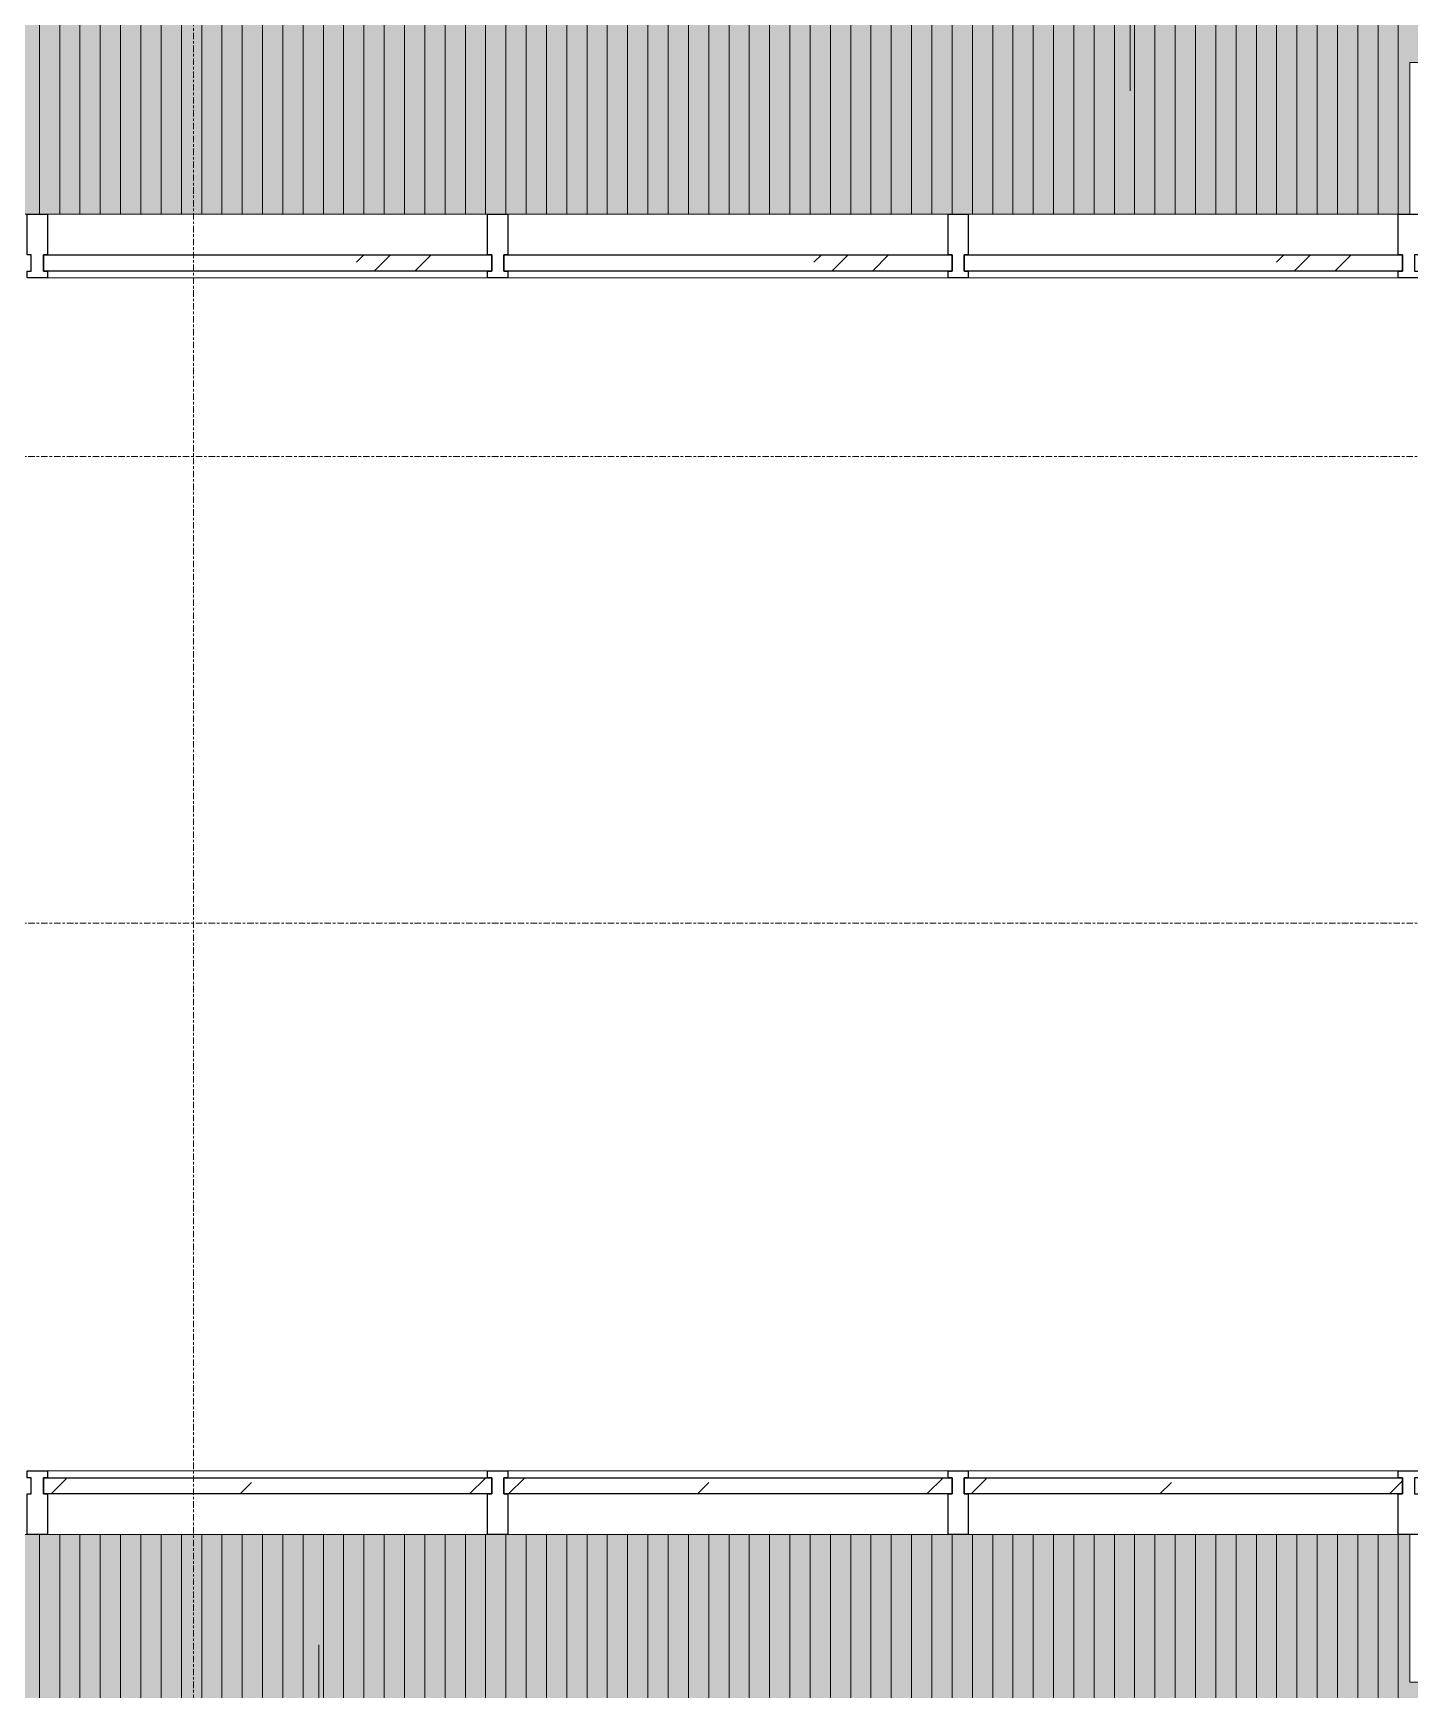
# Model space of a CAD drawing. Header units: millimetres. Extents: x 36059 to 234328, y -8553 to 29000.
# Drawn here: x 75164 to 78558, y 15110 to 19193 of the extents above; entities that cross this region are included whole.
import ezdxf

# ---------------------------------------------------------------- set-up
doc = ezdxf.new("R2010")
doc.units = ezdxf.units.MM
doc.linetypes.add('Осевая', pattern=[31.75, 6.35, -4.7625, 15.875, -4.7625])
doc.layers.add('A-CLNG-1', color=7, linetype='Continuous', lineweight=9, true_color=0xeaeaea)
doc.layers.add('E-LITE-EQPM-2', color=1, linetype='Continuous', lineweight=9, true_color=0xff0000)
for name, color, linetype, lineweight in [('A-CLNG-PATT', 7, 'Continuous', 9), ('A-DETL-GENF', 7, 'Continuous', 9), ('A-GLAZ-CURT', 7, 'Continuous', 9), ('A-GLAZ-CURT-1', 7, 'Continuous', 25), ('A-GLAZ-CWMG', 7, 'Continuous', 9), ('A-GLAZ-CWMG-1', 7, 'Continuous', 25), ('Оси-2', 7, 'Осевая', 9)]:
    doc.layers.add(name, color=color, linetype=linetype, lineweight=lineweight)
doc.layers.add('A-CLNG-PATT-1', color=7, linetype='Continuous', lineweight=9, transparency=1)

# ---------------------------------------------------------------- blocks, each defined once
blk = doc.blocks.new('Прямоугольный импост - Импост структурный с накладкой - 160мм-23562404-Сводный план потолка 3 этажа в осях 12-23')
at = {"layer": 'A-GLAZ-CWMG'}
for p, q in [((77470, 18747), (78530, 18747)), ((77470, 18590), (78530, 18590))]:
    blk.add_line(p, q, dxfattribs=at)
blk = doc.blocks.new('Прямоугольный импост - Импост структурный с накладкой - 160мм-23618922-Сводный план потолка 3 этажа в осях 12-23')
at = {"layer": 'A-GLAZ-CWMG-1'}
for p, q in [((0, 17), (-50, 17)), ((-50, 17), (-50, 0)), ((-50, 0), (-40, 0)), ((-40, 0), (-40, -40)), ((-10, 0), (0, 0)), ((-10, -40), (-10, 0)), ((0, 7), (0, 17)), ((-40, -40), (-50, -40)), ((-50, -40), (-50, -140)), ((0, -40), (-10, -40)), ((-50, -140), (0, -140))]:
    blk.add_line(p, q, dxfattribs=at)
blk = doc.blocks.new('Системная панель - Стекло - 40мм-24234970-Сводный план потолка 3 этажа в осях 12-23')
at = {"layer": 'A-GLAZ-CURT'}
h = blk.add_hatch(dxfattribs=at)
h.set_pattern_fill('FP_46', color=256, style=0, pattern_type=2)
h.set_pattern_definition([(45, (-76977.5, -18507), (-282.8427, 282.8427), [200, -600]), (45, (-77177.5, -18607), (-282.8427, 282.8427), [600, -200]), (45, (-76777.5, -18707), (-282.8427, 282.8427), [200, -600])])
h.paths.add_polyline_path([(552.5, 0), (552.5, 40), (-552.5, 40), (-552.5, 0)])
at = {"layer": 'A-GLAZ-CURT-1'}
for p, q in [((-552.5, 0), (-552.5, 40)), ((-552.5, 40), (552.5, 40)), ((552.5, 0), (-552.5, 0)), ((552.5, 40), (552.5, 0))]:
    blk.add_line(p, q, dxfattribs=at)
blk = doc.blocks.new('Прямоугольный импост - Импост структурный с накладкой - 160мм-23562408-Сводный план потолка 3 этажа в осях 12-23')
at = {"layer": 'A-GLAZ-CWMG'}
for p, q in [((75200, 18747), (76285, 18747)), ((75200, 18590), (76285, 18590))]:
    blk.add_line(p, q, dxfattribs=at)
blk = doc.blocks.new('Прямоугольный импост - Импост структурный с накладкой - 160мм-23618920-Сводный план потолка 3 этажа в осях 12-23')
at = {"layer": 'A-GLAZ-CWMG-1'}
for p, q in [((25, 17), (-25, 17)), ((-25, 17), (-25, 0)), ((-25, 0), (-15, 0)), ((-15, 0), (-15, -40)), ((15, 0), (25, 0)), ((15, -40), (15, 0)), ((25, 0), (25, 17)), ((-15, -40), (-25, -40)), ((-25, -40), (-25, -140)), ((25, -40), (15, -40)), ((25, -140), (25, -40)), ((-25, -140), (25, -140))]:
    blk.add_line(p, q, dxfattribs=at)
blk = doc.blocks.new('Прямоугольный импост - Импост структурный с накладкой - 160мм-23562328-Сводный план потолка 3 этажа в осях 12-23')
at = {"layer": 'A-GLAZ-CWMG'}
for p, q in [((77470, 15650), (78530, 15650)), ((77470, 15493), (78530, 15493))]:
    blk.add_line(p, q, dxfattribs=at)
blk = doc.blocks.new('Прямоугольный импост - Импост структурный с накладкой - 160мм-30335138-Сводный план потолка 3 этажа в осях 12-23')
at = {"layer": 'A-GLAZ-CWMG-1'}
for p, q in [((0, 140), (-50, 140)), ((-50, 140), (-50, 40)), ((-50, 40), (-40, 40)), ((-40, 0), (-50, 0)), ((-50, 0), (-50, -17)), ((-40, 40), (-40, 0)), ((-10, 0), (-10, 40)), ((-10, 40), (0, 40)), ((0, 0), (-10, 0)), ((-50, -17), (0, -17))]:
    blk.add_line(p, q, dxfattribs=at)
blk = doc.blocks.new('Системная панель - Стекло - 40мм-30335140-Сводный план потолка 3 этажа в осях 12-23')
at = {"layer": 'A-GLAZ-CURT'}
h = blk.add_hatch(dxfattribs=at)
h.set_pattern_fill('FP_48', color=256, style=0, pattern_type=2)
h.set_pattern_definition([(45, (-76977.5, -15533), (-282.8427, 282.8427), [200, -600]), (45, (-77177.5, -15633), (-282.8427, 282.8427), [600, -200]), (45, (-76777.5, -15733), (-282.8427, 282.8427), [200, -600])])
h.paths.add_polyline_path([(552.5, -40), (552.5, 0), (-552.5, 0), (-552.5, -40)])
at = {"layer": 'A-GLAZ-CURT-1'}
for p, q in [((-552.5, -40), (-552.5, 0)), ((-552.5, 0), (552.5, 0)), ((552.5, 0), (552.5, -40)), ((552.5, -40), (-552.5, -40))]:
    blk.add_line(p, q, dxfattribs=at)
blk = doc.blocks.new('Прямоугольный импост - Импост структурный с накладкой - 160мм-23562330-Сводный план потолка 3 этажа в осях 12-23')
at = {"layer": 'A-GLAZ-CWMG'}
for p, q in [((75200, 15650), (76285, 15650)), ((75200, 15493), (76285, 15493))]:
    blk.add_line(p, q, dxfattribs=at)
blk = doc.blocks.new('Прямоугольный импост - Импост структурный с накладкой - 160мм-30335135-Сводный план потолка 3 этажа в осях 12-23')
at = {"layer": 'A-GLAZ-CWMG-1'}
for p, q in [((25, 140), (-25, 140)), ((-25, 140), (-25, 40)), ((25, 40), (25, 140)), ((-25, 40), (-15, 40)), ((-15, 0), (-25, 0)), ((-25, 0), (-25, -17)), ((-15, 40), (-15, 0)), ((15, 0), (15, 40)), ((15, 40), (25, 40)), ((25, 0), (15, 0)), ((25, -17), (25, 0)), ((-25, -17), (25, -17))]:
    blk.add_line(p, q, dxfattribs=at)
blk = doc.blocks.new('Системная панель - Стекло - 40мм-V43-Сводный план потолка 3 этажа в осях 12-23')
at = {"layer": 'A-GLAZ-CURT'}
h = blk.add_hatch(dxfattribs=at)
h.set_pattern_fill('FP_59', color=256, style=0, pattern_type=2)
h.set_pattern_definition([(45, (-75842.5, -18507), (-282.8427, 282.8427), [200, -600]), (45, (-76042.5, -18607), (-282.8427, 282.8427), [600, -200]), (45, (-75642.5, -18707), (-282.8427, 282.8427), [200, -600])])
h.paths.add_polyline_path([(552.5, 0), (552.5, 40), (-552.5, 40), (-552.5, 0), (373.4, 0)])
at = {"layer": 'A-GLAZ-CURT-1'}
for p, q in [((-552.5, 0), (-552.5, 40)), ((-552.5, 40), (552.5, 40)), ((552.5, 0), (-552.5, 0)), ((552.5, 40), (552.5, 0))]:
    blk.add_line(p, q, dxfattribs=at)
blk = doc.blocks.new('Системная панель - Стекло - 40мм-V44-Сводный план потолка 3 этажа в осях 12-23')
at = {"layer": 'A-GLAZ-CURT'}
h = blk.add_hatch(dxfattribs=at)
h.set_pattern_fill('FP_60', color=256, style=0, pattern_type=2)
h.set_pattern_definition([(45, (-75842.5, -15533), (-282.8427, 282.8427), [200, -600]), (45, (-76042.5, -15633), (-282.8427, 282.8427), [600, -200]), (45, (-75642.5, -15733), (-282.8427, 282.8427), [200, -600])])
h.paths.add_polyline_path([(552.5, -40), (552.5, 0), (-552.5, 0), (-552.5, -40), (373.4, -40)])
at = {"layer": 'A-GLAZ-CURT-1'}
for p, q in [((-552.5, -40), (-552.5, 0)), ((-552.5, 0), (552.5, 0)), ((552.5, 0), (552.5, -40)), ((552.5, -40), (-552.5, -40))]:
    blk.add_line(p, q, dxfattribs=at)
blk = doc.blocks.new('Прямоугольный импост - Импост структурный с накладкой - 160мм-30335136-Сводный план потолка 3 этажа в осях 12-23')
at = {"layer": 'A-GLAZ-CWMG-1'}
for p, q in [((25, 140), (-25, 140)), ((-25, 140), (-25, 40)), ((25, 40), (25, 140)), ((-25, 40), (-15, 40)), ((-15, 0), (-25, 0)), ((-25, 0), (-25, -17)), ((-15, 40), (-15, 0)), ((15, 0), (15, 40)), ((15, 40), (25, 40)), ((25, 0), (15, 0)), ((25, -17), (25, 0)), ((-25, -17), (25, -17))]:
    blk.add_line(p, q, dxfattribs=at)
blk = doc.blocks.new('Системная панель - Стекло - 40мм-V45-Сводный план потолка 3 этажа в осях 12-23')
at = {"layer": 'A-GLAZ-CURT'}
h = blk.add_hatch(dxfattribs=at)
h.set_pattern_fill('FP_61', color=256, style=0, pattern_type=2)
h.set_pattern_definition([(45, (-78100, -15533), (-282.8427, 282.8427), [200, -600]), (45, (-78300, -15633), (-282.8427, 282.8427), [600, -200]), (45, (-77900, -15733), (-282.8427, 282.8427), [200, -600])])
h.paths.add_polyline_path([(540, -40), (540, 0), (-540, 0), (-540, -40)])
at = {"layer": 'A-GLAZ-CURT-1'}
for p, q in [((-540, -40), (-540, 0)), ((-540, 0), (540, 0)), ((540, 0), (540, -40)), ((540, -40), (-540, -40))]:
    blk.add_line(p, q, dxfattribs=at)
blk = doc.blocks.new('Прямоугольный импост - Импост структурный с накладкой - 160мм-23562334-Сводный план потолка 3 этажа в осях 12-23')
at = {"layer": 'A-GLAZ-CWMG'}
for p, q in [((76335, 15650), (77420, 15650)), ((76335, 15493), (77420, 15493))]:
    blk.add_line(p, q, dxfattribs=at)
blk = doc.blocks.new('Системная панель - Стекло - 40мм-V46-Сводный план потолка 3 этажа в осях 12-23')
at = {"layer": 'A-GLAZ-CURT'}
h = blk.add_hatch(dxfattribs=at)
h.set_pattern_fill('FP_62', color=256, style=0, pattern_type=2)
h.set_pattern_definition([(45, (-78100, -18507), (-282.8427, 282.8427), [200, -600]), (45, (-78300, -18607), (-282.8427, 282.8427), [600, -200]), (45, (-77900, -18707), (-282.8427, 282.8427), [200, -600])])
h.paths.add_polyline_path([(540, 0), (540, 40), (-540, 40), (-540, 0), (-428.2, 0)])
at = {"layer": 'A-GLAZ-CURT-1'}
for p, q in [((-540, 0), (-540, 40)), ((-540, 40), (540, 40)), ((540, 0), (-540, 0)), ((540, 40), (540, 0))]:
    blk.add_line(p, q, dxfattribs=at)
blk = doc.blocks.new('BOLA Подвесной круглый светильник - Накладной точечный 2-32912754-Сводный план потолка 3 этажа в осях 12-23')
at = {"layer": 'A-DETL-GENF'}
for p, q in [((0, 570), (0, -570)), ((-570, 0), (570, 0))]:
    blk.add_line(p, q, dxfattribs=at)
for radius in [228, 60]:
    blk.add_circle((0, 0), radius, dxfattribs=at)
blk = doc.blocks.new('BOLA Подвесной круглый светильник - 560мм-32913186-Сводный план потолка 3 этажа в осях 12-23')
at = {"layer": 'A-DETL-GENF'}
for p, q in [((0, 700), (0, -700)), ((-700, 0), (700, 0))]:
    blk.add_line(p, q, dxfattribs=at)
for radius in [280, 60]:
    blk.add_circle((0, 0), radius, dxfattribs=at)

msp = doc.modelspace()

# ---------------------------------------------------------------- hatches: boundary and pattern name
at = {"layer": 'A-CLNG-PATT'}
h = msp.add_hatch(dxfattribs=at)
h.set_pattern_fill('FP_74', color=256, style=0, pattern_type=2)
h.set_pattern_definition([(90, (76030, 19225), (50, -3e-15), [])])
h.paths.add_polyline_path([(83549, 11571), (83549, 11901), (84459, 11901), (84459, 15071.7), (84344.5, 15129), (84179, 15129), (84179, 15493), (79101, 15493), (79101, 15129), (78559, 15129), (78559, 15493), (74061, 15493), (74061, 15129), (73522, 15129), (73522, 15671), (73883, 15671), (73883, 18579), (73519, 18579), (73519, 19121), (74061, 19121), (74061, 18747), (78559, 18747), (78559, 19121), (79101, 19121), (79101, 18747), (84179, 18747), (84179, 19121), (84520.7, 19121), (84520.7, 22679), (83004, 22679), (83004, 26879), (81171, 26879), (81171, 26579), (80629, 26579), (80629, 26879), (77271, 26879), (77271, 26579), (76729, 26579), (76729, 26879), (74061, 26879), (74061, 26579), (73519, 26579), (73519, 26879), (70831, 26879), (70831, 26579), (70289, 26579), (70289, 26879), (66781, 26879), (66781, 26387.2), (66785.8, 26426.9), (66802.9, 26471.9), (66830.3, 26511.6), (66866.4, 26543.6), (66909.1, 26566), (66955.9, 26577.5), (67004.1, 26577.5), (67050.9, 26566), (67093.6, 26543.6), (67129.7, 26511.6), (67157.1, 26471.9), (67174.2, 26426.9), (67180, 26379), (67174.2, 26331.1), (67157.1, 26286.1), (67129.7, 26246.4), (67093.6, 26214.4), (67050.9, 26192), (67004.1, 26180.5), (66955.9, 26180.5), (66909.1, 26192), (66866.4, 26214.4), (66830.3, 26246.4), (66802.9, 26286.1), (66785.8, 26331.1), (66781, 26370.8), (66781, 13621), (68671, 13621), (68671, 11920), (68744, 11920), (68744, 11940), (70234, 11940), (70234, 11920), (70289, 11920), (70289, 12221), (70831, 12221), (70831, 11920), (73519, 11920), (73519, 12321), (79921, 12321), (79921, 11571), (83395.3, 11571)])
h.paths.add_polyline_path([(67005.1, 13922.5), (66956.9, 13922.5), (66910.1, 13934), (66867.4, 13956.4), (66831.3, 13988.4), (66803.9, 14028.1), (66786.8, 14073.1), (66781, 14121), (66786.8, 14168.9), (66803.9, 14213.9), (66831.3, 14253.6), (66867.4, 14285.6), (66910.1, 14308), (66956.9, 14319.5), (67005.1, 14319.5), (67051.9, 14308), (67094.6, 14285.6), (67130.7, 14253.6), (67158.1, 14213.9), (67175.2, 14168.9), (67181, 14121), (67175.2, 14073.1), (67158.1, 14028.1), (67130.7, 13988.4), (67094.6, 13956.4), (67051.9, 13934)])
h.paths.add_polyline_path([(84283.1, 13922.5), (84234.9, 13922.5), (84188.1, 13934), (84145.4, 13956.4), (84109.3, 13988.4), (84081.9, 14028.1), (84064.8, 14073.1), (84059, 14121), (84064.8, 14168.9), (84081.9, 14213.9), (84109.3, 14253.6), (84145.4, 14285.6), (84188.1, 14308), (84234.9, 14319.5), (84283.1, 14319.5), (84329.9, 14308), (84372.6, 14285.6), (84408.7, 14253.6), (84436.1, 14213.9), (84453.2, 14168.9), (84459, 14121), (84453.2, 14073.1), (84436.1, 14028.1), (84408.7, 13988.4), (84372.6, 13956.4), (84329.9, 13934), (84283.6, 13922.6)])
h.paths.add_polyline_path([(70292.4, 15130), (70290, 15130), (70290, 15670), (70830, 15670), (70830, 15130), (70310, 15130)])
h.paths.add_polyline_path([(70290, 20630), (70290, 21170), (70830, 21170), (70830, 20630), (70310, 20630)])
h.paths.add_polyline_path([(80630, 22680), (80630, 23220), (81170, 23220), (81170, 22680), (80650, 22680)])
h.paths.add_polyline_path([(77250, 22680), (76730, 22680), (76730, 23220), (77270, 23220), (77270, 22680)])
h.paths.add_polyline_path([(73932.1, 22680), (73520, 22680), (73520, 23220), (74060, 23220), (74060, 22680), (74040, 22680)])
h.paths.add_polyline_path([(70292.4, 22680), (70290, 22680), (70290, 23220), (70830, 23220), (70830, 22680), (70310, 22680)])
h.paths.add_polyline_path([(82828.1, 26180.5), (82779.9, 26180.5), (82733.1, 26192), (82690.4, 26214.4), (82654.3, 26246.4), (82626.9, 26286.1), (82609.8, 26331.1), (82604, 26379), (82609.8, 26426.9), (82626.9, 26471.9), (82654.3, 26511.6), (82690.4, 26543.6), (82733.1, 26566), (82779.9, 26577.5), (82828.1, 26577.5), (82874.9, 26566), (82917.6, 26543.6), (82953.7, 26511.6), (82981.1, 26471.9), (82998.2, 26426.9), (83004, 26379), (82998.2, 26331.1), (82981.1, 26286.1), (82953.7, 26246.4), (82917.6, 26214.4), (82874.9, 26192)])
at = {"layer": 'A-CLNG-PATT-1'}
h = msp.add_hatch(color=256, dxfattribs=at)
h.paths.add_polyline_path([(83548, 11571), (83548, 11901), (84458, 11901), (84458, 14112.8), (84453.2, 14073.1), (84436.1, 14028.1), (84408.7, 13988.4), (84372.6, 13956.4), (84329.9, 13934), (84282.7, 13922.5), (84234.9, 13922.5), (84188.1, 13934), (84145.4, 13956.4), (84109.3, 13988.4), (84081.9, 14028.1), (84064.8, 14073.1), (84059, 14121), (84064.8, 14168.9), (84081.9, 14213.9), (84109.3, 14253.6), (84145.4, 14285.6), (84188.1, 14308), (84234.9, 14319.5), (84283.1, 14319.5), (84329.9, 14308), (84372.6, 14285.6), (84408.7, 14253.6), (84436.1, 14213.9), (84453.2, 14168.9), (84458, 14129.2), (84458, 15072.2), (84344.5, 15129), (84178, 15129), (84178, 15493), (79100, 15493), (79100, 15129), (78558, 15129), (78558, 15493), (74060, 15493), (74060, 15129), (73521, 15129), (73521, 15671), (73882, 15671), (73882, 18579), (73518, 18579), (73518, 19121), (74060, 19120), (74060, 18747), (78558, 18747), (78558, 19121), (79100, 19120), (79100, 18747), (84178, 18747), (84178, 19121), (84520.7, 19121), (84520.7, 22679), (83003, 22679), (83003, 26370.8), (82998.2, 26331.1), (82981.1, 26286.1), (82953.7, 26246.4), (82917.6, 26214.4), (82874.9, 26192), (82828.1, 26180.5), (82779.9, 26180.5), (82733.1, 26192), (82690.4, 26214.4), (82654.3, 26246.4), (82626.9, 26286.1), (82609.8, 26331.1), (82604, 26379), (82609.8, 26426.9), (82626.9, 26471.9), (82654.3, 26511.6), (82690.4, 26543.6), (82733.1, 26566), (82779.9, 26577.5), (82828.1, 26577.5), (82874.9, 26566), (82917.6, 26543.6), (82953.7, 26511.6), (82981.1, 26471.9), (82998.2, 26426.9), (83003, 26387.2), (83003, 26879), (81170, 26879), (81170, 26579), (80628, 26579), (80628, 26879), (77270, 26879), (77270, 26579), (76728, 26579), (76728, 26879), (74060, 26879), (74060, 26579), (73518, 26579), (73518, 26879), (70830, 26879), (70830, 26579), (70288, 26579), (70288, 26879), (66780, 26879), (66780, 13621), (68670, 13620), (68670, 11920), (68744, 11921), (68744, 11940), (70234, 11940), (70234, 11920), (70288, 11920), (70288, 12221), (70830, 12220), (70830, 11920), (73518, 11920), (73518, 12321), (79920, 12320), (79920, 11571), (83395.3, 11571)])
h.paths.add_polyline_path([(67005.1, 13922.5), (66956.9, 13922.5), (66910.1, 13934), (66867.4, 13956.4), (66831.3, 13988.4), (66803.9, 14028.1), (66786.8, 14073.1), (66781, 14121), (66786.8, 14168.9), (66803.9, 14213.9), (66831.3, 14253.6), (66867.4, 14285.6), (66910.1, 14308), (66956.9, 14319.5), (67005.1, 14319.5), (67051.9, 14308), (67094.6, 14285.6), (67130.7, 14253.6), (67158.1, 14213.9), (67175.2, 14168.9), (67181, 14121), (67175.2, 14073.1), (67158.1, 14028.1), (67130.7, 13988.4), (67094.6, 13956.4), (67051.9, 13934)])
h.paths.add_polyline_path([(70830, 15130), (70289, 15130), (70290, 15670), (70830, 15669.8), (70830, 15150)])
h.paths.add_polyline_path([(70830, 20630), (70289, 20630), (70290, 21170), (70830, 21169.2), (70830, 20650)])
h.paths.add_polyline_path([(81169, 22680), (80629, 22680), (80630, 23220), (81170, 23219.7), (81170, 22680)])
h.paths.add_polyline_path([(77269, 22680), (76729, 22680), (76730, 23220), (77270, 23219.8), (77270, 22680)])
h.paths.add_polyline_path([(73540, 22680), (73519, 22680), (73520, 23220), (74060, 23220), (74059, 22680), (73932.1, 22680)])
h.paths.add_polyline_path([(70290, 22680), (70289, 22680), (70290, 23220), (70830, 23220), (70829, 22680), (70292.4, 22680)])
h.paths.add_polyline_path([(67004.1, 26180.5), (66955.9, 26180.5), (66909.1, 26192), (66866.4, 26214.4), (66830.3, 26246.4), (66802.9, 26286.1), (66785.8, 26331.1), (66780, 26379), (66785.8, 26426.9), (66802.9, 26471.9), (66830.3, 26511.6), (66866.4, 26543.6), (66909.1, 26566), (66955.9, 26577.5), (67004.1, 26577.5), (67050.9, 26566), (67093.6, 26543.6), (67129.7, 26511.6), (67157.1, 26471.9), (67174.2, 26426.9), (67180, 26379), (67174.2, 26331.1), (67157.1, 26286.1), (67129.7, 26246.4), (67093.6, 26214.4), (67050.9, 26192), (67016.7, 26183.6)])

# ---------------------------------------------------------------- linework, layer by layer
at = {"layer": 'A-CLNG-1'}
for p, q in [((79100, 19121), (78558, 19121)), ((78558, 19121), (78558, 18747)), ((78558, 18747), (74061, 18747)), ((78558, 15493), (74061, 15493)), ((78558, 15493), (78558, 15129)), ((78558, 15129), (79100, 15129))]:
    msp.add_line(p, q, dxfattribs=at)
at = {"layer": 'Оси-2'}
for p, q in [((75560, 593.7), (75560, 25078.1)), ((39359.2, 18150), (82200, 18150)), ((39359.2, 17000), (82200, 17000))]:
    msp.add_line(p, q, dxfattribs=at)

# ---------------------------------------------------------------- block references
at = {"layer": 'A-GLAZ-CURT'}
for name, p in [('Системная панель - Стекло - 40мм-V43-Сводный план потолка 3 этажа в осях 12-23', (75742.5, 18607)), ('Системная панель - Стекло - 40мм-24234970-Сводный план потолка 3 этажа в осях 12-23', (76877.5, 18607)), ('Системная панель - Стекло - 40мм-V46-Сводный план потолка 3 этажа в осях 12-23', (78000, 18607)), ('Системная панель - Стекло - 40мм-V44-Сводный план потолка 3 этажа в осях 12-23', (75742.5, 15633)), ('Системная панель - Стекло - 40мм-30335140-Сводный план потолка 3 этажа в осях 12-23', (76877.5, 15633)), ('Системная панель - Стекло - 40мм-V45-Сводный план потолка 3 этажа в осях 12-23', (78000, 15633))]:
    msp.add_blockref(name, p, dxfattribs=at)
at = {"layer": 'A-GLAZ-CWMG', "extrusion": (0, 0, -1), "rotation": 180}
for name, p in [('Прямоугольный импост - Импост структурный с накладкой - 160мм-23618920-Сводный план потолка 3 этажа в осях 12-23', (-75175, 18607)), ('Прямоугольный импост - Импост структурный с накладкой - 160мм-23618920-Сводный план потолка 3 этажа в осях 12-23', (-76310, 18607)), ('Прямоугольный импост - Импост структурный с накладкой - 160мм-23618920-Сводный план потолка 3 этажа в осях 12-23', (-77445, 18607)), ('Прямоугольный импост - Импост структурный с накладкой - 160мм-23618922-Сводный план потолка 3 этажа в осях 12-23', (-78580, 18607)), ('Прямоугольный импост - Импост структурный с накладкой - 160мм-30335136-Сводный план потолка 3 этажа в осях 12-23', (-75175, 15633)), ('Прямоугольный импост - Импост структурный с накладкой - 160мм-30335135-Сводный план потолка 3 этажа в осях 12-23', (-76310, 15633)), ('Прямоугольный импост - Импост структурный с накладкой - 160мм-30335136-Сводный план потолка 3 этажа в осях 12-23', (-77445, 15633)), ('Прямоугольный импост - Импост структурный с накладкой - 160мм-30335138-Сводный план потолка 3 этажа в осях 12-23', (-78580, 15633))]:
    msp.add_blockref(name, p, dxfattribs=at)
at = {"layer": 'A-GLAZ-CWMG'}
for name, p in [('Прямоугольный импост - Импост структурный с накладкой - 160мм-23562408-Сводный план потолка 3 этажа в осях 12-23', (0, 0)), ('Прямоугольный импост - Импост структурный с накладкой - 160мм-23562408-Сводный план потолка 3 этажа в осях 12-23', (1135, 0)), ('Прямоугольный импост - Импост структурный с накладкой - 160мм-23562404-Сводный план потолка 3 этажа в осях 12-23', (0, 0)), ('Прямоугольный импост - Импост структурный с накладкой - 160мм-23562330-Сводный план потолка 3 этажа в осях 12-23', (0, 0)), ('Прямоугольный импост - Импост структурный с накладкой - 160мм-23562334-Сводный план потолка 3 этажа в осях 12-23', (0, 0)), ('Прямоугольный импост - Импост структурный с накладкой - 160мм-23562328-Сводный план потолка 3 этажа в осях 12-23', (0, 0))]:
    msp.add_blockref(name, p, dxfattribs=at)
at = {"layer": 'E-LITE-EQPM-2'}
for name, p in [('BOLA Подвесной круглый светильник - Накладной точечный 2-32912754-Сводный план потолка 3 этажа в осях 12-23', (77868.6, 19621)), ('BOLA Подвесной круглый светильник - 560мм-32913186-Сводный план потолка 3 этажа в осях 12-23', (75869, 14521))]:
    msp.add_blockref(name, p, dxfattribs=at)

doc.saveas('drawing.dxf')
